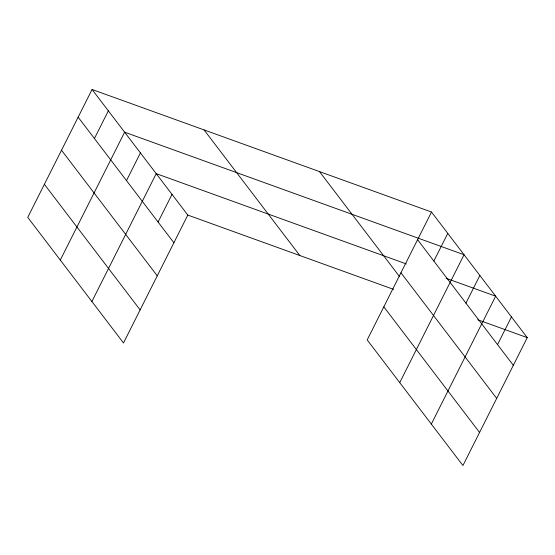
<?xml version="1.0" encoding="UTF-8"?>
<svg xmlns="http://www.w3.org/2000/svg" width="555" height="555" viewBox="0 0 555 555"><rect width="100%" height="100%" fill="white"/><g stroke="black" fill="none" stroke-linecap="round" stroke-linejoin="round"><path stroke-width="0.83" d="M92.068 89.48L27.75 217.366L123.494 342.969L187.812 215.083L92.068 89.48L431.506 212.031L527.25 337.634L462.932 465.52L367.188 339.917L431.506 212.031M94.419 138.521L108.35 110.833M60.301 260.073L124.625 132.187L464.056 254.738L399.739 382.624M126.498 180.597L140.422 152.909M91.901 301.518L156.219 173.632L406.371 263.951M158.092 222.042L172.015 194.354M433.857 261.072L447.781 233.384M465.929 303.148L479.853 275.46M431.332 424.069L495.657 296.183L446.144 278.312M497.53 344.6L511.453 316.912M187.812 215.083L393.599 289.377M477.737 319.756L527.25 337.634M417.582 239.718L513.326 365.322M400.953 272.782L496.697 398.386M319.493 171.592L399.44 276.466M383.817 306.853L479.562 432.456M204.08 129.925L299.825 255.522M78.144 117.167L173.888 242.771M61.515 150.232L157.259 275.835M44.379 184.302L140.124 309.905"/></g></svg>
